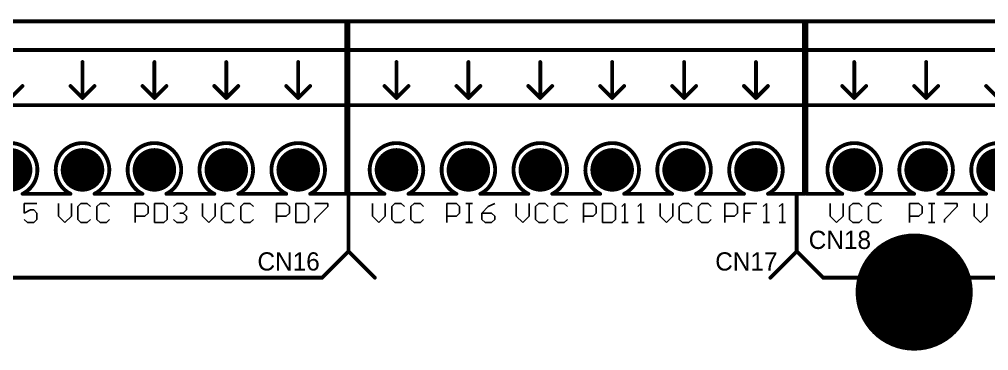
# Model space of a CAD drawing. Header units: millimetres. Extents: x -0.56 to 8.11, y -1.04 to 4.22.
# Drawn here: x 2.023 to 4.045, y 3.528 to 4.219 of the extents above; entities that cross this region are included whole.
import ezdxf

# ---------------------------------------------------------------- set-up
doc = ezdxf.new("R2010")
doc.units = ezdxf.units.MM
doc.header["$MEASUREMENT"] = 0
for name, color, linetype in [('BottomLayer', 5, 'Continuous'), ('BottomSolder', 6, 'Continuous'), ('KeepOutLayer', 6, 'Continuous'), ('MultiLayer', 9, 'Continuous'), ('PadHoleLayer', 156, 'Continuous'), ('TopLayer', 1, 'Continuous'), ('TopOverlay', 2, 'Continuous'), ('TopSolder', 216, 'Continuous')]:
    doc.layers.add(name, color=color, linetype=linetype)

# ---------------------------------------------------------------- blocks, each defined once
blk = doc.blocks.new('EDG3_81_6P_8')
at = {"layer": 'BottomLayer', "const_width": 0.0413}
for points in [[(-0.0207, 0, 1), (0.0207, 0, 1)], [(0.1293, 0, 1), (0.1707, 0, 1)], [(0.2793, 0, 1), (0.3207, 0, 1)], [(0.4293, 0, 1), (0.4707, 0, 1)], [(0.5793, 0, 1), (0.6207, 0, 1)], [(0.7293, 0, 1), (0.7707, 0, 1)]]:
    blk.add_lwpolyline(points, format="xyb", close=True, dxfattribs=at)
at = {"layer": 'BottomSolder', "const_width": 0.0453}
for points in [[(-0.0227, 0, 1), (0.0227, 0, 1)], [(0.1273, 0, 1), (0.1727, 0, 1)], [(0.2773, 0, 1), (0.3227, 0, 1)], [(0.4273, 0, 1), (0.4727, 0, 1)], [(0.5773, 0, 1), (0.6227, 0, 1)], [(0.7273, 0, 1), (0.7727, 0, 1)]]:
    blk.add_lwpolyline(points, format="xyb", close=True, dxfattribs=at)
at = {"layer": 'MultiLayer', "const_width": 0.0413}
for points in [[(-0.0207, 0, 1), (0.0207, 0, 1)], [(0.1293, 0, 1), (0.1707, 0, 1)], [(0.2793, 0, 1), (0.3207, 0, 1)], [(0.4293, 0, 1), (0.4707, 0, 1)], [(0.5793, 0, 1), (0.6207, 0, 1)], [(0.7293, 0, 1), (0.7707, 0, 1)]]:
    blk.add_lwpolyline(points, format="xyb", close=True, dxfattribs=at)
at = {"layer": 'PadHoleLayer', "const_width": 0.0217}
for points in [[(-0.0108, 0, 1), (0.0108, 0, 1)], [(0.1392, 0, 1), (0.1608, 0, 1)], [(0.2892, 0, 1), (0.3108, 0, 1)], [(0.4392, 0, 1), (0.4608, 0, 1)], [(0.5892, 0, 1), (0.6108, 0, 1)], [(0.7392, 0, 1), (0.7608, 0, 1)]]:
    blk.add_lwpolyline(points, format="xyb", close=True, dxfattribs=at)
at = {"layer": 'TopLayer', "const_width": 0.0413}
for points in [[(-0.0207, 0, 1), (0.0207, 0, 1)], [(0.1293, 0, 1), (0.1707, 0, 1)], [(0.2793, 0, 1), (0.3207, 0, 1)], [(0.4293, 0, 1), (0.4707, 0, 1)], [(0.5793, 0, 1), (0.6207, 0, 1)], [(0.7293, 0, 1), (0.7707, 0, 1)]]:
    blk.add_lwpolyline(points, format="xyb", close=True, dxfattribs=at)
at = {"layer": 'TopOverlay', "const_width": 0.008}
for points in [[(-0.1, 0.05), (-0.1, -0.31)], [(-0.025, 0.05), (-0.1, 0.05)], [(0.125, 0.05), (0.025, 0.05)], [(0.275, 0.05), (0.175, 0.05)], [(0.425, 0.05), (0.325, 0.05)], [(0.575, 0.05), (0.475, 0.05)], [(0.725, 0.05), (0.625, 0.05)], [(0.85, 0.05), (0.775, 0.05)], [(0.85, 0.05), (0.85, -0.31)], [(0, -0.15), (-0.025, -0.175)], [(0, -0.15), (0, -0.225)], [(0.025, -0.175), (0, -0.15)], [(0.15, -0.15), (0.125, -0.175)], [(0.15, -0.15), (0.15, -0.225)], [(0.175, -0.175), (0.15, -0.15)], [(0.3, -0.15), (0.275, -0.175)], [(0.325, -0.175), (0.3, -0.15)], [(0.3, -0.15), (0.3, -0.225)], [(0.45, -0.15), (0.425, -0.175)], [(0.475, -0.175), (0.45, -0.15)], [(0.45, -0.15), (0.45, -0.225)], [(0.6, -0.15), (0.575, -0.175)], [(0.625, -0.175), (0.6, -0.15)], [(0.6, -0.15), (0.6, -0.225)], [(0.75, -0.15), (0.725, -0.175)], [(0.775, -0.175), (0.75, -0.15)], [(0.75, -0.15), (0.75, -0.225)], [(0.85, -0.25), (-0.1, -0.25)], [(0.85, -0.31), (-0.1, -0.31)]]:
    blk.add_lwpolyline(points, dxfattribs=at)
at = {"layer": 'TopOverlay', "const_width": 0.004}
for points in [[(-0.102, 0.05, 1), (-0.098, 0.05, 1)], [(-0.102, 0.05, 1), (-0.098, 0.05, 1)], [(-0.027, 0.05, 1), (-0.023, 0.05, 1)], [(-0.027, 0.05, 1), (-0.023, 0.05, 1)], [(0.023, 0.05, 1), (0.027, 0.05, 1)], [(0.023, 0.05, 1), (0.027, 0.05, 1)], [(0.123, 0.05, 1), (0.127, 0.05, 1)], [(0.123, 0.05, 1), (0.127, 0.05, 1)], [(0.173, 0.05, 1), (0.177, 0.05, 1)], [(0.173, 0.05, 1), (0.177, 0.05, 1)], [(0.273, 0.05, 1), (0.277, 0.05, 1)], [(0.273, 0.05, 1), (0.277, 0.05, 1)], [(0.323, 0.05, 1), (0.327, 0.05, 1)], [(0.323, 0.05, 1), (0.327, 0.05, 1)], [(0.423, 0.05, 1), (0.427, 0.05, 1)], [(0.423, 0.05, 1), (0.427, 0.05, 1)], [(0.473, 0.05, 1), (0.477, 0.05, 1)], [(0.473, 0.05, 1), (0.477, 0.05, 1)], [(0.573, 0.05, 1), (0.577, 0.05, 1)], [(0.573, 0.05, 1), (0.577, 0.05, 1)], [(0.623, 0.05, 1), (0.627, 0.05, 1)], [(0.623, 0.05, 1), (0.627, 0.05, 1)], [(0.723, 0.05, 1), (0.727, 0.05, 1)], [(0.723, 0.05, 1), (0.727, 0.05, 1)], [(0.773, 0.05, 1), (0.777, 0.05, 1)], [(0.773, 0.05, 1), (0.777, 0.05, 1)], [(0.848, 0.05, 1), (0.852, 0.05, 1)], [(0.848, 0.05, 1), (0.852, 0.05, 1)], [(-0.002, -0.15, 1), (0.002, -0.15, 1)], [(-0.002, -0.15, 1), (0.002, -0.15, 1)], [(-0.002, -0.15, 1), (0.002, -0.15, 1)], [(0.148, -0.15, 1), (0.152, -0.15, 1)], [(0.148, -0.15, 1), (0.152, -0.15, 1)], [(0.148, -0.15, 1), (0.152, -0.15, 1)], [(0.298, -0.15, 1), (0.302, -0.15, 1)], [(0.298, -0.15, 1), (0.302, -0.15, 1)], [(0.298, -0.15, 1), (0.302, -0.15, 1)], [(0.448, -0.15, 1), (0.452, -0.15, 1)], [(0.448, -0.15, 1), (0.452, -0.15, 1)], [(0.448, -0.15, 1), (0.452, -0.15, 1)], [(0.598, -0.15, 1), (0.602, -0.15, 1)], [(0.598, -0.15, 1), (0.602, -0.15, 1)], [(0.598, -0.15, 1), (0.602, -0.15, 1)], [(0.748, -0.15, 1), (0.752, -0.15, 1)], [(0.748, -0.15, 1), (0.752, -0.15, 1)], [(0.748, -0.15, 1), (0.752, -0.15, 1)], [(-0.027, -0.175, 1), (-0.023, -0.175, 1)], [(0.023, -0.175, 1), (0.027, -0.175, 1)], [(0.123, -0.175, 1), (0.127, -0.175, 1)], [(0.173, -0.175, 1), (0.177, -0.175, 1)], [(0.273, -0.175, 1), (0.277, -0.175, 1)], [(0.323, -0.175, 1), (0.327, -0.175, 1)], [(0.423, -0.175, 1), (0.427, -0.175, 1)], [(0.473, -0.175, 1), (0.477, -0.175, 1)], [(0.573, -0.175, 1), (0.577, -0.175, 1)], [(0.623, -0.175, 1), (0.627, -0.175, 1)], [(0.723, -0.175, 1), (0.727, -0.175, 1)], [(0.773, -0.175, 1), (0.777, -0.175, 1)], [(-0.002, -0.225, 1), (0.002, -0.225, 1)], [(0.148, -0.225, 1), (0.152, -0.225, 1)], [(0.298, -0.225, 1), (0.302, -0.225, 1)], [(0.448, -0.225, 1), (0.452, -0.225, 1)], [(0.598, -0.225, 1), (0.602, -0.225, 1)], [(0.748, -0.225, 1), (0.752, -0.225, 1)], [(-0.102, -0.25, 1), (-0.098, -0.25, 1)], [(0.848, -0.25, 1), (0.852, -0.25, 1)], [(-0.102, -0.31, 1), (-0.098, -0.31, 1)], [(-0.102, -0.31, 1), (-0.098, -0.31, 1)], [(0.848, -0.31, 1), (0.852, -0.31, 1)], [(0.848, -0.31, 1), (0.852, -0.31, 1)]]:
    blk.add_lwpolyline(points, format="xyb", close=True, dxfattribs=at)
at = {"layer": 'TopOverlay', "const_width": 0.008}
for points in [[(0.025, 0.05, -4.236068), (-0.025, 0.05)], [(0.175, 0.05, -4.236068), (0.125, 0.05)], [(0.325, 0.05, -4.236068), (0.275, 0.05)], [(0.475, 0.05, -4.236068), (0.425, 0.05)], [(0.625, 0.05, -4.236068), (0.575, 0.05)], [(0.775, 0.05, -4.236068), (0.725, 0.05)]]:
    blk.add_lwpolyline(points, format="xyb", dxfattribs=at)
at = {"layer": 'TopSolder', "const_width": 0.0453}
for points in [[(-0.0227, 0, 1), (0.0227, 0, 1)], [(0.1273, 0, 1), (0.1727, 0, 1)], [(0.2773, 0, 1), (0.3227, 0, 1)], [(0.4273, 0, 1), (0.4727, 0, 1)], [(0.5773, 0, 1), (0.6227, 0, 1)], [(0.7273, 0, 1), (0.7727, 0, 1)]]:
    blk.add_lwpolyline(points, format="xyb", close=True, dxfattribs=at)
blk = doc.blocks.new('EDG3_81_6P_9')
at = {"layer": 'BottomLayer', "const_width": 0.0413}
for points in [[(-0.0207, 0, 1), (0.0207, 0, 1)], [(0.1293, 0, 1), (0.1707, 0, 1)], [(0.2793, 0, 1), (0.3207, 0, 1)], [(0.4293, 0, 1), (0.4707, 0, 1)], [(0.5793, 0, 1), (0.6207, 0, 1)], [(0.7293, 0, 1), (0.7707, 0, 1)]]:
    blk.add_lwpolyline(points, format="xyb", close=True, dxfattribs=at)
at = {"layer": 'BottomSolder', "const_width": 0.0453}
for points in [[(-0.0227, 0, 1), (0.0227, 0, 1)], [(0.1273, 0, 1), (0.1727, 0, 1)], [(0.2773, 0, 1), (0.3227, 0, 1)], [(0.4273, 0, 1), (0.4727, 0, 1)], [(0.5773, 0, 1), (0.6227, 0, 1)], [(0.7273, 0, 1), (0.7727, 0, 1)]]:
    blk.add_lwpolyline(points, format="xyb", close=True, dxfattribs=at)
at = {"layer": 'MultiLayer', "const_width": 0.0413}
for points in [[(-0.0207, 0, 1), (0.0207, 0, 1)], [(0.1293, 0, 1), (0.1707, 0, 1)], [(0.2793, 0, 1), (0.3207, 0, 1)], [(0.4293, 0, 1), (0.4707, 0, 1)], [(0.5793, 0, 1), (0.6207, 0, 1)], [(0.7293, 0, 1), (0.7707, 0, 1)]]:
    blk.add_lwpolyline(points, format="xyb", close=True, dxfattribs=at)
at = {"layer": 'PadHoleLayer', "const_width": 0.0217}
for points in [[(-0.0108, 0, 1), (0.0108, 0, 1)], [(0.1392, 0, 1), (0.1608, 0, 1)], [(0.2892, 0, 1), (0.3108, 0, 1)], [(0.4392, 0, 1), (0.4608, 0, 1)], [(0.5892, 0, 1), (0.6108, 0, 1)], [(0.7392, 0, 1), (0.7608, 0, 1)]]:
    blk.add_lwpolyline(points, format="xyb", close=True, dxfattribs=at)
at = {"layer": 'TopLayer', "const_width": 0.0413}
for points in [[(-0.0207, 0, 1), (0.0207, 0, 1)], [(0.1293, 0, 1), (0.1707, 0, 1)], [(0.2793, 0, 1), (0.3207, 0, 1)], [(0.4293, 0, 1), (0.4707, 0, 1)], [(0.5793, 0, 1), (0.6207, 0, 1)], [(0.7293, 0, 1), (0.7707, 0, 1)]]:
    blk.add_lwpolyline(points, format="xyb", close=True, dxfattribs=at)
at = {"layer": 'TopOverlay', "const_width": 0.008}
for points in [[(-0.1, 0.05), (-0.1, -0.31)], [(-0.025, 0.05), (-0.1, 0.05)], [(0.125, 0.05), (0.025, 0.05)], [(0.275, 0.05), (0.175, 0.05)], [(0.425, 0.05), (0.325, 0.05)], [(0.575, 0.05), (0.475, 0.05)], [(0.725, 0.05), (0.625, 0.05)], [(0.85, 0.05), (0.775, 0.05)], [(0.85, 0.05), (0.85, -0.31)], [(0, -0.15), (-0.025, -0.175)], [(0, -0.15), (0, -0.225)], [(0.025, -0.175), (0, -0.15)], [(0.15, -0.15), (0.125, -0.175)], [(0.15, -0.15), (0.15, -0.225)], [(0.175, -0.175), (0.15, -0.15)], [(0.3, -0.15), (0.275, -0.175)], [(0.325, -0.175), (0.3, -0.15)], [(0.3, -0.15), (0.3, -0.225)], [(0.45, -0.15), (0.425, -0.175)], [(0.475, -0.175), (0.45, -0.15)], [(0.45, -0.15), (0.45, -0.225)], [(0.6, -0.15), (0.575, -0.175)], [(0.625, -0.175), (0.6, -0.15)], [(0.6, -0.15), (0.6, -0.225)], [(0.75, -0.15), (0.725, -0.175)], [(0.775, -0.175), (0.75, -0.15)], [(0.75, -0.15), (0.75, -0.225)], [(0.85, -0.25), (-0.1, -0.25)], [(0.85, -0.31), (-0.1, -0.31)]]:
    blk.add_lwpolyline(points, dxfattribs=at)
at = {"layer": 'TopOverlay', "const_width": 0.004}
for points in [[(-0.102, 0.05, 1), (-0.098, 0.05, 1)], [(-0.102, 0.05, 1), (-0.098, 0.05, 1)], [(-0.027, 0.05, 1), (-0.023, 0.05, 1)], [(-0.027, 0.05, 1), (-0.023, 0.05, 1)], [(0.023, 0.05, 1), (0.027, 0.05, 1)], [(0.023, 0.05, 1), (0.027, 0.05, 1)], [(0.123, 0.05, 1), (0.127, 0.05, 1)], [(0.123, 0.05, 1), (0.127, 0.05, 1)], [(0.173, 0.05, 1), (0.177, 0.05, 1)], [(0.173, 0.05, 1), (0.177, 0.05, 1)], [(0.273, 0.05, 1), (0.277, 0.05, 1)], [(0.273, 0.05, 1), (0.277, 0.05, 1)], [(0.323, 0.05, 1), (0.327, 0.05, 1)], [(0.323, 0.05, 1), (0.327, 0.05, 1)], [(0.423, 0.05, 1), (0.427, 0.05, 1)], [(0.423, 0.05, 1), (0.427, 0.05, 1)], [(0.473, 0.05, 1), (0.477, 0.05, 1)], [(0.473, 0.05, 1), (0.477, 0.05, 1)], [(0.573, 0.05, 1), (0.577, 0.05, 1)], [(0.573, 0.05, 1), (0.577, 0.05, 1)], [(0.623, 0.05, 1), (0.627, 0.05, 1)], [(0.623, 0.05, 1), (0.627, 0.05, 1)], [(0.723, 0.05, 1), (0.727, 0.05, 1)], [(0.723, 0.05, 1), (0.727, 0.05, 1)], [(0.773, 0.05, 1), (0.777, 0.05, 1)], [(0.773, 0.05, 1), (0.777, 0.05, 1)], [(0.848, 0.05, 1), (0.852, 0.05, 1)], [(0.848, 0.05, 1), (0.852, 0.05, 1)], [(-0.002, -0.15, 1), (0.002, -0.15, 1)], [(-0.002, -0.15, 1), (0.002, -0.15, 1)], [(-0.002, -0.15, 1), (0.002, -0.15, 1)], [(0.148, -0.15, 1), (0.152, -0.15, 1)], [(0.148, -0.15, 1), (0.152, -0.15, 1)], [(0.148, -0.15, 1), (0.152, -0.15, 1)], [(0.298, -0.15, 1), (0.302, -0.15, 1)], [(0.298, -0.15, 1), (0.302, -0.15, 1)], [(0.298, -0.15, 1), (0.302, -0.15, 1)], [(0.448, -0.15, 1), (0.452, -0.15, 1)], [(0.448, -0.15, 1), (0.452, -0.15, 1)], [(0.448, -0.15, 1), (0.452, -0.15, 1)], [(0.598, -0.15, 1), (0.602, -0.15, 1)], [(0.598, -0.15, 1), (0.602, -0.15, 1)], [(0.598, -0.15, 1), (0.602, -0.15, 1)], [(0.748, -0.15, 1), (0.752, -0.15, 1)], [(0.748, -0.15, 1), (0.752, -0.15, 1)], [(0.748, -0.15, 1), (0.752, -0.15, 1)], [(-0.027, -0.175, 1), (-0.023, -0.175, 1)], [(0.023, -0.175, 1), (0.027, -0.175, 1)], [(0.123, -0.175, 1), (0.127, -0.175, 1)], [(0.173, -0.175, 1), (0.177, -0.175, 1)], [(0.273, -0.175, 1), (0.277, -0.175, 1)], [(0.323, -0.175, 1), (0.327, -0.175, 1)], [(0.423, -0.175, 1), (0.427, -0.175, 1)], [(0.473, -0.175, 1), (0.477, -0.175, 1)], [(0.573, -0.175, 1), (0.577, -0.175, 1)], [(0.623, -0.175, 1), (0.627, -0.175, 1)], [(0.723, -0.175, 1), (0.727, -0.175, 1)], [(0.773, -0.175, 1), (0.777, -0.175, 1)], [(-0.002, -0.225, 1), (0.002, -0.225, 1)], [(0.148, -0.225, 1), (0.152, -0.225, 1)], [(0.298, -0.225, 1), (0.302, -0.225, 1)], [(0.448, -0.225, 1), (0.452, -0.225, 1)], [(0.598, -0.225, 1), (0.602, -0.225, 1)], [(0.748, -0.225, 1), (0.752, -0.225, 1)], [(-0.102, -0.25, 1), (-0.098, -0.25, 1)], [(0.848, -0.25, 1), (0.852, -0.25, 1)], [(-0.102, -0.31, 1), (-0.098, -0.31, 1)], [(-0.102, -0.31, 1), (-0.098, -0.31, 1)], [(0.848, -0.31, 1), (0.852, -0.31, 1)], [(0.848, -0.31, 1), (0.852, -0.31, 1)]]:
    blk.add_lwpolyline(points, format="xyb", close=True, dxfattribs=at)
at = {"layer": 'TopOverlay', "const_width": 0.008}
for points in [[(0.025, 0.05, -4.236068), (-0.025, 0.05)], [(0.175, 0.05, -4.236068), (0.125, 0.05)], [(0.325, 0.05, -4.236068), (0.275, 0.05)], [(0.475, 0.05, -4.236068), (0.425, 0.05)], [(0.625, 0.05, -4.236068), (0.575, 0.05)], [(0.775, 0.05, -4.236068), (0.725, 0.05)]]:
    blk.add_lwpolyline(points, format="xyb", dxfattribs=at)
at = {"layer": 'TopSolder', "const_width": 0.0453}
for points in [[(-0.0227, 0, 1), (0.0227, 0, 1)], [(0.1273, 0, 1), (0.1727, 0, 1)], [(0.2773, 0, 1), (0.3227, 0, 1)], [(0.4273, 0, 1), (0.4727, 0, 1)], [(0.5773, 0, 1), (0.6227, 0, 1)], [(0.7273, 0, 1), (0.7727, 0, 1)]]:
    blk.add_lwpolyline(points, format="xyb", close=True, dxfattribs=at)
blk = doc.blocks.new('EDG3_81_6P_10')
at = {"layer": 'BottomLayer', "const_width": 0.0413}
for points in [[(-0.0207, 0, 1), (0.0207, 0, 1)], [(0.1293, 0, 1), (0.1707, 0, 1)], [(0.2793, 0, 1), (0.3207, 0, 1)], [(0.4293, 0, 1), (0.4707, 0, 1)], [(0.5793, 0, 1), (0.6207, 0, 1)], [(0.7293, 0, 1), (0.7707, 0, 1)]]:
    blk.add_lwpolyline(points, format="xyb", close=True, dxfattribs=at)
at = {"layer": 'BottomSolder', "const_width": 0.0453}
for points in [[(-0.0227, 0, 1), (0.0227, 0, 1)], [(0.1273, 0, 1), (0.1727, 0, 1)], [(0.2773, 0, 1), (0.3227, 0, 1)], [(0.4273, 0, 1), (0.4727, 0, 1)], [(0.5773, 0, 1), (0.6227, 0, 1)], [(0.7273, 0, 1), (0.7727, 0, 1)]]:
    blk.add_lwpolyline(points, format="xyb", close=True, dxfattribs=at)
at = {"layer": 'MultiLayer', "const_width": 0.0413}
for points in [[(-0.0207, 0, 1), (0.0207, 0, 1)], [(0.1293, 0, 1), (0.1707, 0, 1)], [(0.2793, 0, 1), (0.3207, 0, 1)], [(0.4293, 0, 1), (0.4707, 0, 1)], [(0.5793, 0, 1), (0.6207, 0, 1)], [(0.7293, 0, 1), (0.7707, 0, 1)]]:
    blk.add_lwpolyline(points, format="xyb", close=True, dxfattribs=at)
at = {"layer": 'PadHoleLayer', "const_width": 0.0217}
for points in [[(-0.0108, 0, 1), (0.0108, 0, 1)], [(0.1392, 0, 1), (0.1608, 0, 1)], [(0.2892, 0, 1), (0.3108, 0, 1)], [(0.4392, 0, 1), (0.4608, 0, 1)], [(0.5892, 0, 1), (0.6108, 0, 1)], [(0.7392, 0, 1), (0.7608, 0, 1)]]:
    blk.add_lwpolyline(points, format="xyb", close=True, dxfattribs=at)
at = {"layer": 'TopLayer', "const_width": 0.0413}
for points in [[(-0.0207, 0, 1), (0.0207, 0, 1)], [(0.1293, 0, 1), (0.1707, 0, 1)], [(0.2793, 0, 1), (0.3207, 0, 1)], [(0.4293, 0, 1), (0.4707, 0, 1)], [(0.5793, 0, 1), (0.6207, 0, 1)], [(0.7293, 0, 1), (0.7707, 0, 1)]]:
    blk.add_lwpolyline(points, format="xyb", close=True, dxfattribs=at)
at = {"layer": 'TopOverlay', "const_width": 0.008}
for points in [[(-0.1, 0.05), (-0.1, -0.31)], [(-0.025, 0.05), (-0.1, 0.05)], [(0.125, 0.05), (0.025, 0.05)], [(0.275, 0.05), (0.175, 0.05)], [(0.425, 0.05), (0.325, 0.05)], [(0.575, 0.05), (0.475, 0.05)], [(0.725, 0.05), (0.625, 0.05)], [(0.85, 0.05), (0.775, 0.05)], [(0.85, 0.05), (0.85, -0.31)], [(0, -0.15), (-0.025, -0.175)], [(0, -0.15), (0, -0.225)], [(0.025, -0.175), (0, -0.15)], [(0.15, -0.15), (0.125, -0.175)], [(0.15, -0.15), (0.15, -0.225)], [(0.175, -0.175), (0.15, -0.15)], [(0.3, -0.15), (0.275, -0.175)], [(0.325, -0.175), (0.3, -0.15)], [(0.3, -0.15), (0.3, -0.225)], [(0.45, -0.15), (0.425, -0.175)], [(0.475, -0.175), (0.45, -0.15)], [(0.45, -0.15), (0.45, -0.225)], [(0.6, -0.15), (0.575, -0.175)], [(0.625, -0.175), (0.6, -0.15)], [(0.6, -0.15), (0.6, -0.225)], [(0.75, -0.15), (0.725, -0.175)], [(0.775, -0.175), (0.75, -0.15)], [(0.75, -0.15), (0.75, -0.225)], [(0.85, -0.25), (-0.1, -0.25)], [(0.85, -0.31), (-0.1, -0.31)]]:
    blk.add_lwpolyline(points, dxfattribs=at)
at = {"layer": 'TopOverlay', "const_width": 0.004}
for points in [[(-0.102, 0.05, 1), (-0.098, 0.05, 1)], [(-0.102, 0.05, 1), (-0.098, 0.05, 1)], [(-0.027, 0.05, 1), (-0.023, 0.05, 1)], [(-0.027, 0.05, 1), (-0.023, 0.05, 1)], [(0.023, 0.05, 1), (0.027, 0.05, 1)], [(0.023, 0.05, 1), (0.027, 0.05, 1)], [(0.123, 0.05, 1), (0.127, 0.05, 1)], [(0.123, 0.05, 1), (0.127, 0.05, 1)], [(0.173, 0.05, 1), (0.177, 0.05, 1)], [(0.173, 0.05, 1), (0.177, 0.05, 1)], [(0.273, 0.05, 1), (0.277, 0.05, 1)], [(0.273, 0.05, 1), (0.277, 0.05, 1)], [(0.323, 0.05, 1), (0.327, 0.05, 1)], [(0.323, 0.05, 1), (0.327, 0.05, 1)], [(0.423, 0.05, 1), (0.427, 0.05, 1)], [(0.423, 0.05, 1), (0.427, 0.05, 1)], [(0.473, 0.05, 1), (0.477, 0.05, 1)], [(0.473, 0.05, 1), (0.477, 0.05, 1)], [(0.573, 0.05, 1), (0.577, 0.05, 1)], [(0.573, 0.05, 1), (0.577, 0.05, 1)], [(0.623, 0.05, 1), (0.627, 0.05, 1)], [(0.623, 0.05, 1), (0.627, 0.05, 1)], [(0.723, 0.05, 1), (0.727, 0.05, 1)], [(0.723, 0.05, 1), (0.727, 0.05, 1)], [(0.773, 0.05, 1), (0.777, 0.05, 1)], [(0.773, 0.05, 1), (0.777, 0.05, 1)], [(0.848, 0.05, 1), (0.852, 0.05, 1)], [(0.848, 0.05, 1), (0.852, 0.05, 1)], [(-0.002, -0.15, 1), (0.002, -0.15, 1)], [(-0.002, -0.15, 1), (0.002, -0.15, 1)], [(-0.002, -0.15, 1), (0.002, -0.15, 1)], [(0.148, -0.15, 1), (0.152, -0.15, 1)], [(0.148, -0.15, 1), (0.152, -0.15, 1)], [(0.148, -0.15, 1), (0.152, -0.15, 1)], [(0.298, -0.15, 1), (0.302, -0.15, 1)], [(0.298, -0.15, 1), (0.302, -0.15, 1)], [(0.298, -0.15, 1), (0.302, -0.15, 1)], [(0.448, -0.15, 1), (0.452, -0.15, 1)], [(0.448, -0.15, 1), (0.452, -0.15, 1)], [(0.448, -0.15, 1), (0.452, -0.15, 1)], [(0.598, -0.15, 1), (0.602, -0.15, 1)], [(0.598, -0.15, 1), (0.602, -0.15, 1)], [(0.598, -0.15, 1), (0.602, -0.15, 1)], [(0.748, -0.15, 1), (0.752, -0.15, 1)], [(0.748, -0.15, 1), (0.752, -0.15, 1)], [(0.748, -0.15, 1), (0.752, -0.15, 1)], [(-0.027, -0.175, 1), (-0.023, -0.175, 1)], [(0.023, -0.175, 1), (0.027, -0.175, 1)], [(0.123, -0.175, 1), (0.127, -0.175, 1)], [(0.173, -0.175, 1), (0.177, -0.175, 1)], [(0.273, -0.175, 1), (0.277, -0.175, 1)], [(0.323, -0.175, 1), (0.327, -0.175, 1)], [(0.423, -0.175, 1), (0.427, -0.175, 1)], [(0.473, -0.175, 1), (0.477, -0.175, 1)], [(0.573, -0.175, 1), (0.577, -0.175, 1)], [(0.623, -0.175, 1), (0.627, -0.175, 1)], [(0.723, -0.175, 1), (0.727, -0.175, 1)], [(0.773, -0.175, 1), (0.777, -0.175, 1)], [(-0.002, -0.225, 1), (0.002, -0.225, 1)], [(0.148, -0.225, 1), (0.152, -0.225, 1)], [(0.298, -0.225, 1), (0.302, -0.225, 1)], [(0.448, -0.225, 1), (0.452, -0.225, 1)], [(0.598, -0.225, 1), (0.602, -0.225, 1)], [(0.748, -0.225, 1), (0.752, -0.225, 1)], [(-0.102, -0.25, 1), (-0.098, -0.25, 1)], [(0.848, -0.25, 1), (0.852, -0.25, 1)], [(-0.102, -0.31, 1), (-0.098, -0.31, 1)], [(-0.102, -0.31, 1), (-0.098, -0.31, 1)], [(0.848, -0.31, 1), (0.852, -0.31, 1)], [(0.848, -0.31, 1), (0.852, -0.31, 1)]]:
    blk.add_lwpolyline(points, format="xyb", close=True, dxfattribs=at)
at = {"layer": 'TopOverlay', "const_width": 0.008}
for points in [[(0.025, 0.05, -4.236068), (-0.025, 0.05)], [(0.175, 0.05, -4.236068), (0.125, 0.05)], [(0.325, 0.05, -4.236068), (0.275, 0.05)], [(0.475, 0.05, -4.236068), (0.425, 0.05)], [(0.625, 0.05, -4.236068), (0.575, 0.05)], [(0.775, 0.05, -4.236068), (0.725, 0.05)]]:
    blk.add_lwpolyline(points, format="xyb", dxfattribs=at)
at = {"layer": 'TopSolder', "const_width": 0.0453}
for points in [[(-0.0227, 0, 1), (0.0227, 0, 1)], [(0.1273, 0, 1), (0.1727, 0, 1)], [(0.2773, 0, 1), (0.3227, 0, 1)], [(0.4273, 0, 1), (0.4727, 0, 1)], [(0.5773, 0, 1), (0.6227, 0, 1)], [(0.7273, 0, 1), (0.7727, 0, 1)]]:
    blk.add_lwpolyline(points, format="xyb", close=True, dxfattribs=at)

msp = doc.modelspace()

# ---------------------------------------------------------------- linework, layer by layer
at = {"layer": 'BottomLayer', "const_width": 0.1181}
msp.add_lwpolyline([(3.8309, 3.65, 1), (3.9491, 3.65, 1)], format="xyb", close=True, dxfattribs=at)
at = {"layer": 'BottomSolder', "const_width": 0.1221}
msp.add_lwpolyline([(3.8289, 3.65, 1), (3.9511, 3.65, 1)], format="xyb", close=True, dxfattribs=at)
at = {"layer": 'KeepOutLayer', "const_width": 0.008}
for points in [[(0, 4.215), (7.78, 4.215)], [(0, 4.04), (7.78, 4.04)]]:
    msp.add_lwpolyline(points, dxfattribs=at)
at = {"layer": 'MultiLayer', "const_width": 0.1181}
msp.add_lwpolyline([(3.8309, 3.65, 1), (3.9491, 3.65, 1)], format="xyb", close=True, dxfattribs=at)
at = {"layer": 'PadHoleLayer', "const_width": 0.061}
msp.add_lwpolyline([(3.8595, 3.65, 1), (3.9205, 3.65, 1)], format="xyb", close=True, dxfattribs=at)
at = {"layer": 'TopLayer', "const_width": 0.1181}
msp.add_lwpolyline([(3.8309, 3.65, 1), (3.9491, 3.65, 1)], format="xyb", close=True, dxfattribs=at)
at = {"layer": 'TopOverlay'}
for p, q in [((2.06, 3.835), (2.0333, 3.835)), ((2.0333, 3.835), (2.0333, 3.815)), ((2.0333, 3.815), (2.0466, 3.8217)), ((2.0466, 3.8217), (2.0533, 3.8217)), ((2.0533, 3.8217), (2.06, 3.815)), ((2.105, 3.835), (2.105, 3.8083)), ((2.1317, 3.8083), (2.1317, 3.835)), ((2.1517, 3.835), (2.145, 3.8283)), ((2.145, 3.8283), (2.145, 3.8017)), ((2.165, 3.835), (2.1517, 3.835)), ((2.1716, 3.8283), (2.165, 3.835)), ((2.1916, 3.835), (2.185, 3.8283)), ((2.185, 3.8283), (2.185, 3.8017)), ((2.205, 3.835), (2.1916, 3.835)), ((2.2116, 3.8283), (2.205, 3.835)), ((2.265, 3.795), (2.265, 3.835)), ((2.265, 3.835), (2.285, 3.835)), ((2.285, 3.835), (2.2917, 3.8283)), ((2.2917, 3.8283), (2.2917, 3.815)), ((2.305, 3.835), (2.305, 3.795)), ((2.325, 3.835), (2.305, 3.835)), ((2.3316, 3.8283), (2.325, 3.835)), ((2.3316, 3.8017), (2.3316, 3.8283)), ((2.345, 3.8283), (2.3516, 3.835)), ((2.3516, 3.835), (2.365, 3.835)), ((2.365, 3.835), (2.3716, 3.8283)), ((2.3716, 3.8217), (2.365, 3.815)), ((2.3716, 3.8283), (2.3716, 3.8217)), ((2.405, 3.835), (2.405, 3.8083)), ((2.4317, 3.8083), (2.4317, 3.835)), ((2.4517, 3.835), (2.445, 3.8283)), ((2.445, 3.8283), (2.445, 3.8017)), ((2.465, 3.835), (2.4517, 3.835)), ((2.4716, 3.8283), (2.465, 3.835)), ((2.4916, 3.835), (2.485, 3.8283)), ((2.485, 3.8283), (2.485, 3.8017)), ((2.505, 3.835), (2.4916, 3.835)), ((2.5116, 3.8283), (2.505, 3.835)), ((2.56, 3.795), (2.56, 3.835)), ((2.56, 3.835), (2.58, 3.835)), ((2.58, 3.835), (2.5867, 3.8283)), ((2.5867, 3.8283), (2.5867, 3.815)), ((2.6, 3.835), (2.6, 3.795)), ((2.62, 3.835), (2.6, 3.835)), ((2.6266, 3.8283), (2.62, 3.835)), ((2.6266, 3.8017), (2.6266, 3.8283)), ((2.64, 3.835), (2.6666, 3.835)), ((2.6666, 3.8283), (2.64, 3.8017)), ((2.6666, 3.835), (2.6666, 3.8283)), ((2.76, 3.835), (2.76, 3.8083)), ((2.7867, 3.8083), (2.7867, 3.835)), ((2.8067, 3.835), (2.8, 3.8283)), ((2.8, 3.8283), (2.8, 3.8017)), ((2.82, 3.835), (2.8067, 3.835)), ((2.8266, 3.8283), (2.82, 3.835)), ((2.8466, 3.835), (2.84, 3.8283)), ((2.84, 3.8283), (2.84, 3.8017)), ((2.86, 3.835), (2.8466, 3.835)), ((2.8666, 3.8283), (2.86, 3.835)), ((2.915, 3.795), (2.915, 3.835)), ((2.915, 3.835), (2.935, 3.835)), ((2.935, 3.835), (2.9417, 3.8283)), ((2.9417, 3.8283), (2.9417, 3.815)), ((2.955, 3.835), (2.9683, 3.835)), ((2.9683, 3.835), (2.9617, 3.835)), ((2.9617, 3.835), (2.9617, 3.795)), ((3.0016, 3.8283), (2.9883, 3.815)), ((3.015, 3.835), (3.0016, 3.8283)), ((3.06, 3.835), (3.06, 3.8083)), ((3.0867, 3.8083), (3.0867, 3.835)), ((3.1067, 3.835), (3.1, 3.8283)), ((3.1, 3.8283), (3.1, 3.8017)), ((3.12, 3.835), (3.1067, 3.835)), ((3.1266, 3.8283), (3.12, 3.835)), ((3.1466, 3.835), (3.14, 3.8283)), ((3.14, 3.8283), (3.14, 3.8017)), ((3.16, 3.835), (3.1466, 3.835)), ((3.1666, 3.8283), (3.16, 3.835)), ((3.2, 3.795), (3.2, 3.835)), ((3.2, 3.835), (3.22, 3.835)), ((3.22, 3.835), (3.2267, 3.8283)), ((3.2267, 3.8283), (3.2267, 3.815)), ((3.24, 3.835), (3.24, 3.795)), ((3.26, 3.835), (3.24, 3.835)), ((3.2666, 3.8283), (3.26, 3.835)), ((3.2666, 3.8017), (3.2666, 3.8283)), ((3.2866, 3.835), (3.28, 3.8283)), ((3.2866, 3.795), (3.2866, 3.835)), ((3.32, 3.835), (3.3133, 3.8283)), ((3.32, 3.795), (3.32, 3.835)), ((3.36, 3.835), (3.36, 3.8083)), ((3.3867, 3.8083), (3.3867, 3.835)), ((3.4067, 3.835), (3.4, 3.8283)), ((3.4, 3.8283), (3.4, 3.8017)), ((3.42, 3.835), (3.4067, 3.835)), ((3.4266, 3.8283), (3.42, 3.835)), ((3.4466, 3.835), (3.44, 3.8283)), ((3.44, 3.8283), (3.44, 3.8017)), ((3.46, 3.835), (3.4466, 3.835)), ((3.4666, 3.8283), (3.46, 3.835)), ((3.495, 3.795), (3.495, 3.835)), ((3.495, 3.835), (3.515, 3.835)), ((3.515, 3.835), (3.5217, 3.8283)), ((3.5217, 3.8283), (3.5217, 3.815)), ((3.5616, 3.835), (3.535, 3.835)), ((3.535, 3.835), (3.535, 3.815)), ((3.5816, 3.835), (3.575, 3.8283)), ((3.5816, 3.795), (3.5816, 3.835)), ((3.615, 3.835), (3.6083, 3.8283)), ((3.615, 3.795), (3.615, 3.835)), ((3.715, 3.835), (3.715, 3.8083)), ((3.7417, 3.8083), (3.7417, 3.835)), ((3.7617, 3.835), (3.755, 3.8283)), ((3.755, 3.8283), (3.755, 3.8017)), ((3.775, 3.835), (3.7617, 3.835)), ((3.7816, 3.8283), (3.775, 3.835)), ((3.8016, 3.835), (3.795, 3.8283)), ((3.795, 3.8283), (3.795, 3.8017)), ((3.815, 3.835), (3.8016, 3.835)), ((3.8216, 3.8283), (3.815, 3.835)), ((3.88, 3.795), (3.88, 3.835)), ((3.88, 3.835), (3.9, 3.835)), ((3.9, 3.835), (3.9067, 3.8283)), ((3.9067, 3.8283), (3.9067, 3.815)), ((3.92, 3.835), (3.9333, 3.835)), ((3.9333, 3.835), (3.9267, 3.835)), ((3.9267, 3.835), (3.9267, 3.795)), ((3.9533, 3.835), (3.98, 3.835)), ((3.98, 3.8283), (3.9533, 3.8017)), ((3.98, 3.835), (3.98, 3.8283)), ((4.015, 3.835), (4.015, 3.8083)), ((4.0417, 3.8083), (4.0417, 3.835)), ((2.04, 3.795), (2.0333, 3.8017)), ((2.06, 3.8017), (2.0533, 3.795)), ((2.06, 3.815), (2.06, 3.8017)), ((2.105, 3.8083), (2.1183, 3.795)), ((2.1183, 3.795), (2.1317, 3.8083)), ((2.145, 3.8017), (2.1517, 3.795)), ((2.165, 3.795), (2.1716, 3.8017)), ((2.185, 3.8017), (2.1916, 3.795)), ((2.205, 3.795), (2.2116, 3.8017)), ((2.285, 3.8083), (2.265, 3.8083)), ((2.2917, 3.815), (2.285, 3.8083)), ((2.325, 3.795), (2.3316, 3.8017)), ((2.3516, 3.795), (2.345, 3.8017)), ((2.365, 3.815), (2.3583, 3.815)), ((2.3583, 3.815), (2.365, 3.815)), ((2.365, 3.815), (2.3716, 3.8083)), ((2.3716, 3.8017), (2.365, 3.795)), ((2.3716, 3.8083), (2.3716, 3.8017)), ((2.405, 3.8083), (2.4183, 3.795)), ((2.4183, 3.795), (2.4317, 3.8083)), ((2.445, 3.8017), (2.4517, 3.795)), ((2.465, 3.795), (2.4716, 3.8017)), ((2.485, 3.8017), (2.4916, 3.795)), ((2.505, 3.795), (2.5116, 3.8017)), ((2.58, 3.8083), (2.56, 3.8083)), ((2.5867, 3.815), (2.58, 3.8083)), ((2.62, 3.795), (2.6266, 3.8017)), ((2.64, 3.8017), (2.64, 3.795)), ((2.76, 3.8083), (2.7733, 3.795)), ((2.7733, 3.795), (2.7867, 3.8083)), ((2.8, 3.8017), (2.8067, 3.795)), ((2.82, 3.795), (2.8266, 3.8017)), ((2.84, 3.8017), (2.8466, 3.795)), ((2.86, 3.795), (2.8666, 3.8017)), ((2.935, 3.8083), (2.915, 3.8083)), ((2.9417, 3.815), (2.935, 3.8083)), ((2.9883, 3.815), (2.9883, 3.8017)), ((3.0083, 3.815), (2.9883, 3.815)), ((2.9883, 3.8017), (2.995, 3.795)), ((3.015, 3.8083), (3.0083, 3.815)), ((3.0083, 3.795), (3.015, 3.8017)), ((3.015, 3.8017), (3.015, 3.8083)), ((3.06, 3.8083), (3.0733, 3.795)), ((3.0733, 3.795), (3.0867, 3.8083)), ((3.1, 3.8017), (3.1067, 3.795)), ((3.12, 3.795), (3.1266, 3.8017)), ((3.14, 3.8017), (3.1466, 3.795)), ((3.16, 3.795), (3.1666, 3.8017)), ((3.22, 3.8083), (3.2, 3.8083)), ((3.2267, 3.815), (3.22, 3.8083)), ((3.26, 3.795), (3.2666, 3.8017)), ((3.36, 3.8083), (3.3733, 3.795)), ((3.3733, 3.795), (3.3867, 3.8083)), ((3.4, 3.8017), (3.4067, 3.795)), ((3.42, 3.795), (3.4266, 3.8017)), ((3.44, 3.8017), (3.4466, 3.795)), ((3.46, 3.795), (3.4666, 3.8017)), ((3.515, 3.8083), (3.495, 3.8083)), ((3.5217, 3.815), (3.515, 3.8083)), ((3.535, 3.815), (3.5483, 3.815)), ((3.5483, 3.815), (3.535, 3.815)), ((3.535, 3.815), (3.535, 3.795)), ((3.715, 3.8083), (3.7283, 3.795)), ((3.7283, 3.795), (3.7417, 3.8083)), ((3.755, 3.8017), (3.7617, 3.795)), ((3.775, 3.795), (3.7816, 3.8017)), ((3.795, 3.8017), (3.8016, 3.795)), ((3.815, 3.795), (3.8216, 3.8017)), ((3.9, 3.8083), (3.88, 3.8083)), ((3.9067, 3.815), (3.9, 3.8083)), ((3.9533, 3.8017), (3.9533, 3.795)), ((4.015, 3.8083), (4.0283, 3.795)), ((4.0283, 3.795), (4.0417, 3.8083)), ((2.0533, 3.795), (2.04, 3.795)), ((2.1517, 3.795), (2.165, 3.795)), ((2.1916, 3.795), (2.205, 3.795)), ((2.305, 3.795), (2.325, 3.795)), ((2.365, 3.795), (2.3516, 3.795)), ((2.4517, 3.795), (2.465, 3.795)), ((2.4916, 3.795), (2.505, 3.795)), ((2.6, 3.795), (2.62, 3.795)), ((2.8067, 3.795), (2.82, 3.795)), ((2.8466, 3.795), (2.86, 3.795)), ((2.9617, 3.795), (2.955, 3.795)), ((2.955, 3.795), (2.9683, 3.795)), ((2.995, 3.795), (3.0083, 3.795)), ((3.1067, 3.795), (3.12, 3.795)), ((3.1466, 3.795), (3.16, 3.795)), ((3.24, 3.795), (3.26, 3.795)), ((3.28, 3.795), (3.2933, 3.795)), ((3.2933, 3.795), (3.2866, 3.795)), ((3.3133, 3.795), (3.3266, 3.795)), ((3.3266, 3.795), (3.32, 3.795)), ((3.4067, 3.795), (3.42, 3.795)), ((3.4466, 3.795), (3.46, 3.795)), ((3.575, 3.795), (3.5883, 3.795)), ((3.5883, 3.795), (3.5816, 3.795)), ((3.6083, 3.795), (3.6216, 3.795)), ((3.6216, 3.795), (3.615, 3.795)), ((3.7617, 3.795), (3.775, 3.795)), ((3.8016, 3.795), (3.815, 3.795)), ((3.9267, 3.795), (3.92, 3.795)), ((3.92, 3.795), (3.9333, 3.795))]:
    msp.add_line(p, q, dxfattribs=at)
at = {"layer": 'TopOverlay', "const_width": 0.008}
for points in [[(2.71, 3.735), (2.71, 3.855)], [(3.645, 3.735), (3.645, 3.855)], [(2.655, 3.68), (2.71, 3.735)], [(2.71, 3.735), (2.765, 3.68)], [(3.59, 3.68), (3.645, 3.735)], [(3.645, 3.735), (3.7, 3.68)], [(3.645, 3.735), (3.7, 3.68)], [(1.785, 3.68), (2.655, 3.68)], [(3.7, 3.68), (4.62, 3.68)]]:
    msp.add_lwpolyline(points, dxfattribs=at)
at = {"layer": 'TopOverlay', "const_width": 0.004}
for points in [[(2.708, 3.855, 1), (2.712, 3.855, 1)], [(3.643, 3.855, 1), (3.647, 3.855, 1)], [(2.708, 3.735, 1), (2.712, 3.735, 1)], [(2.708, 3.735, 1), (2.712, 3.735, 1)], [(2.708, 3.735, 1), (2.712, 3.735, 1)], [(3.643, 3.735, 1), (3.647, 3.735, 1)], [(3.643, 3.735, 1), (3.647, 3.735, 1)], [(3.643, 3.735, 1), (3.647, 3.735, 1)], [(3.643, 3.735, 1), (3.647, 3.735, 1)], [(2.653, 3.68, 1), (2.657, 3.68, 1)], [(2.653, 3.68, 1), (2.657, 3.68, 1)], [(2.763, 3.68, 1), (2.767, 3.68, 1)], [(3.588, 3.68, 1), (3.592, 3.68, 1)], [(3.698, 3.68, 1), (3.702, 3.68, 1)], [(3.698, 3.68, 1), (3.702, 3.68, 1)], [(3.698, 3.68, 1), (3.702, 3.68, 1)]]:
    msp.add_lwpolyline(points, format="xyb", close=True, dxfattribs=at)
at = {"layer": 'TopSolder', "const_width": 0.1221}
msp.add_lwpolyline([(3.8289, 3.65, 1), (3.9511, 3.65, 1)], format="xyb", close=True, dxfattribs=at)

# ---------------------------------------------------------------- block references
at = {"rotation": 180}
for name, p in [('EDG3_81_6P_10', (2.605, 3.905)), ('EDG3_81_6P_9', (3.56, 3.905)), ('EDG3_81_6P_8', (4.515, 3.905))]:
    msp.add_blockref(name, p, dxfattribs=at)

# ---------------------------------------------------------------- texts
at = {"layer": 'TopOverlay'}
for s, p in [('CN18', (3.67, 3.74)), ('CN16', (2.52, 3.695)), ('CN17', (3.475, 3.695))]:
    msp.add_text(s, height=0.038, dxfattribs=at).set_placement(p)

doc.saveas('drawing.dxf')
